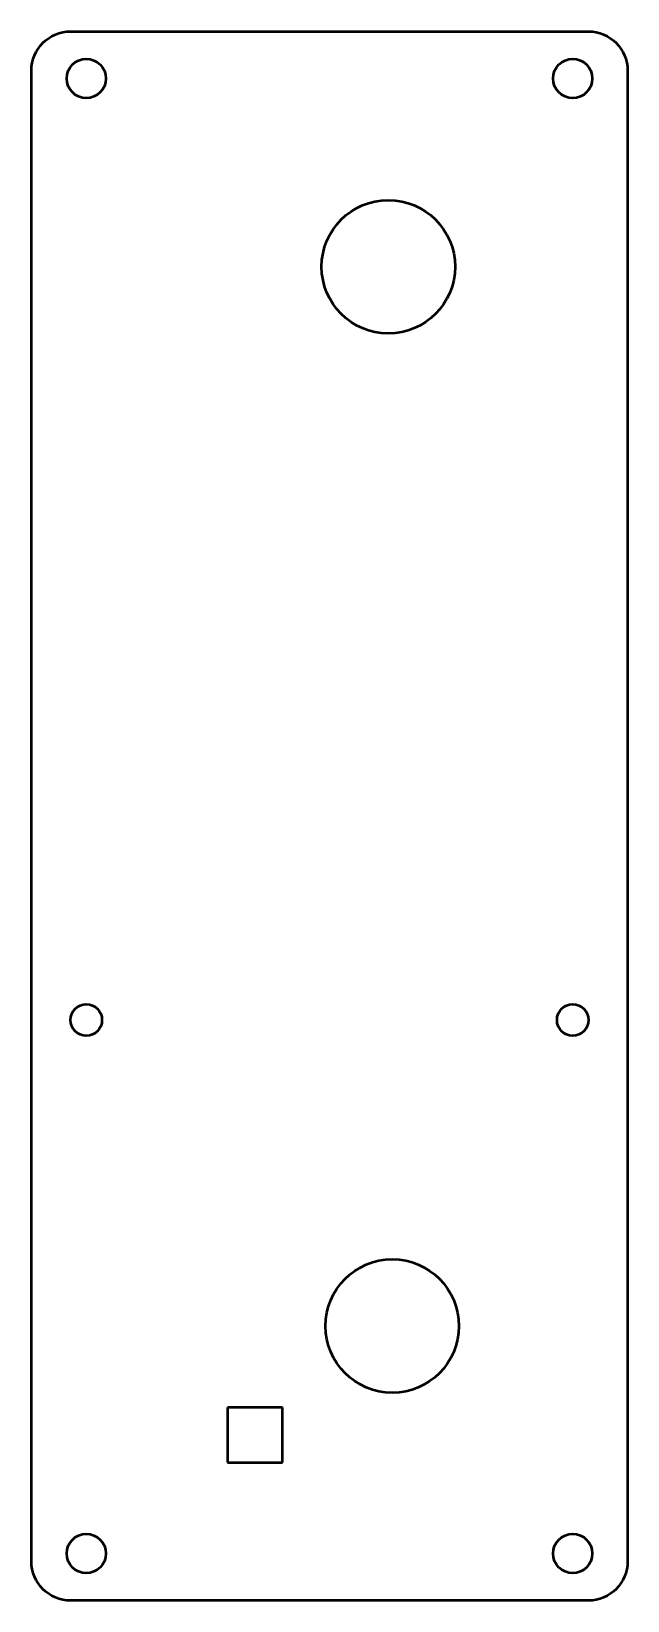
# Model space of a CAD drawing. Header units: millimetres. Extents: x 135 to 211, y 49 to 249.
import ezdxf

# ---------------------------------------------------------------- set-up
doc = ezdxf.new("R2010")
doc.units = ezdxf.units.MM
doc.header["$LTSCALE"] = 0.75
doc.layers.add('Visible', color=7, linetype='Continuous', lineweight=50)

msp = doc.modelspace()

# ---------------------------------------------------------------- linework, layer by layer
at = {"layer": 'Visible', "extrusion": (-1e-16, -1, 0)}
for p, q in [((140.456743, 248.940069), (206.456743, 248.940069)), ((135.456743, 53.940069), (135.456743, 243.940069)), ((211.456743, 243.940069), (211.456743, 53.940069)), ((160.456743, 73.540069), (160.456743, 66.540069)), ((167.456743, 73.540069), (160.456743, 73.540069)), ((167.456743, 66.540069), (167.456743, 73.540069)), ((160.456743, 66.540069), (167.456743, 66.540069)), ((206.456743, 48.940069), (140.456743, 48.940069))]:
    msp.add_line(p, q, dxfattribs=at)
at = {"layer": 'Visible'}
for centre, radius in [((142.456743, 242.940069), 2.5), ((204.456743, 242.940069), 2.5), ((180.956743, 218.940069), 8.5), ((142.456743, 122.940069), 2), ((204.456743, 122.940069), 2), ((181.456744, 83.940069), 8.5), ((142.456743, 54.940069), 2.5), ((204.456743, 54.940069), 2.5)]:
    msp.add_circle(centre, radius, dxfattribs=at)
at = {"layer": 'Visible', "extrusion": (0, 0, -1)}
for centre, start, end in [((-140.456743, 243.940069), 0, 90), ((-206.456743, 243.940069), 90, 180), ((-140.456743, 53.940069), 270, 0), ((-206.456743, 53.940069), 180, 270)]:
    msp.add_arc(centre, 5, start, end, dxfattribs=at)

doc.saveas('drawing.dxf')
